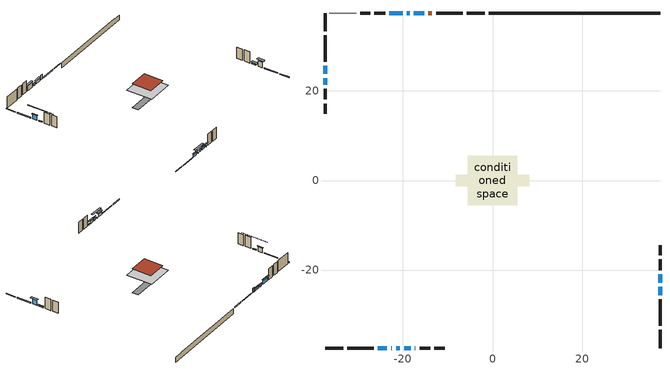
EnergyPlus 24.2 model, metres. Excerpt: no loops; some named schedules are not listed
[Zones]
conditioned space
 floor outside (Floor1 construction): -2.27,-2.27 -2.27,2.27 2.27,2.27 2.27,-2.27 z1.44
 floor adiabatic (AdiabaticFloorConstruction): -5.5,-5.5 -5.5,5.5 5.5,5.5 5.5,-5.5 z3.88
 floor foundation (Slab1 construction): -8.22,-1.33 -8.22,1.33 8.22,1.33 8.22,-1.33 z-0.85
 wall outside (RimJoist1 construction): -1.72,37.4 -5.75,37.4 / -37.4,-37.4 -33.37,-37.4 / -37.4,37.4 -37.4,33.37 / 37.4,-37.4 37.4,-33.37 z1.44:1.74
 wall outside (RimJoist2 construction): -6.68,37.4 -12.6,37.4 / -32.44,-37.4 -26.52,-37.4 / -37.4,32.44 -37.4,26.52 / 37.4,-32.44 37.4,-26.52 z1.44:1.74
 wall outside (AdiabaticWallConstruction 1): -13.53,37.4 -14.34,37.4 z1.44:3.47
 wall outside (AdiabaticWallConstruction): -15.27,37.4 -17.56,37.4 / -21.52,-37.4 -20.68,-37.4 / -19.76,-37.4 -18.31,-37.4 z1.44:2.56; -18.48,37.4 -19.15,37.4 z1.44:2.66; -37.4,25.59 -37.4,23.79 / -20.08,37.4 -23.02,37.4 z1.44:3.45; -25.59,-37.4 -23.58,-37.4 z1.44:2.68; -37.4,22.86 -37.4,21.43 z1.44:1.92; -22.66,-37.4 -22.45,-37.4 / 37.4,-22.81 37.4,-20.95 z1.44:1.85; -17.38,-37.4 -17.22,-37.4 z1.44:2.05; 37.4,-25.59 37.4,-23.74 z1.44:3.78
 wall outside (Wall1 construction): -23.95,37.4 -26.36,37.4 / -16.3,-37.4 -13.89,-37.4 / -37.4,20.5 -37.4,18.09 / 37.4,-20.03 37.4,-17.61 z1.44:6.32
 wall outside (Wall2 construction): -27.29,37.4 -29.54,37.4 / -12.96,-37.4 -10.71,-37.4 / -37.4,17.16 -37.4,14.92 / 37.4,-16.68 37.4,-14.44 z1.44:6.32
 wall foundation (FoundationWall1 construction): -0.79,37.4,-0.85 -0.79,37.4,1.44 33.58,37.4,1.44 33.58,37.4,1.24 37.4,37.4,1.24 37.4,37.4,-0.85
 wall adiabatic (Wall3 construction): -30.47,37.4 -36.47,37.4 z1.44:6.32
 window (WindowConstruction): -15.27,37.4 -17.56,37.4 z1.44:2.56
 window (WindowConstruction 6): -18.49,37.4 -19.15,37.4 z1.44:2.66
 window (WindowConstruction 7): -37.4,25.59 -37.4,23.79 z1.44:3.45
 window (WindowConstruction 8): -25.59,-37.4 -23.58,-37.4 z1.44:2.68
 window (WindowConstruction 10): -37.4,22.86 -37.4,21.43 z1.44:1.92
 window (WindowConstruction 11): -22.66,-37.4 -22.45,-37.4 z1.44:1.85
 window (WindowConstruction 1): -21.52,-37.4 -20.68,-37.4 z1.44:2.56
 window (WindowConstruction 2): -19.76,-37.4 -18.31,-37.4 z1.44:2.56
 window (WindowConstruction 9): -17.38,-37.4 -17.23,-37.4 z1.44:2.05
 window (WindowConstruction 3): 37.4,-25.59 37.4,-23.74 z1.44:3.78
 window (WindowConstruction 4): 37.4,-22.81 37.4,-20.95 z1.44:1.85
 window (WindowConstruction 5): -20.08,37.4 -23.02,37.4 z1.44:3.45
 door (Door): -13.53,37.4 -14.34,37.4 z1.44:3.47
 ceiling adiabatic (AdiabaticFloorConstruction): 5.5,-5.5 5.5,5.5 -5.5,5.5 -5.5,-5.5 z3.88
 roof outside (Roof1 construction): -4.01,4.01 -4.01,-4.01 4.01,-4.01 4.01,4.01 z6.32
shading: -17.86,37.4 -14.97,37.4 -14.97,37.86 -17.86,37.86 z2.86; -37.4,23.49 -37.4,25.89 -37.55,25.89 -37.55,23.49 z3.74; -23.12,-37.4 -26.05,-37.4 -26.05,-37.86 -23.12,-37.86 z3.14; -37.4,16.55 -37.4,27.74 -37.55,27.74 -37.55,16.55 z6.8; -19.86,-37.4 -25.25,-37.4 -25.25,-38.01 -19.86,-38.01 z4.44; -20.39,-37.4 -21.82,-37.4 -21.82,-37.7 -20.39,-37.7 z2.86; -18.01,-37.4 -20.05,-37.4 -20.05,-37.7 -18.01,-37.7 z2.86; -16.32,-37.4 -18.29,-37.4 -18.29,-37.7 -16.32,-37.7 z2.96; 37.4,-23.13 37.4,-26.2 38.31,-26.2 38.31,-23.13 z4.39; 37.4,-20.66 37.4,-23.11 38.31,-23.11 38.31,-20.66 z2.14; -23.32,37.4 -19.78,37.4 -19.78,38.01 -23.32,38.01 z3.74
[Building]
Building 1: Terrain=Suburbs
[Site:Location]
Montreal Intl AP_QC: Latitude {deg}=45.47; Longitude {deg}=-73.74; Time Zone {hr}=-5; Elevation {m}=36; Keep Site Location Information=Yes
[Site:GroundTemperature:Shallow]
2.07863, -0.316383, -0.508184, 0.628371, 5.19101, 9.73239, 13.6695, 16.1636, 16.3755, 14.347, 10.5102, 6.10817
[Site:WaterMainsTemperature]
Calculation Method=Schedule; Temperature Schedule=mains temperature schedule
[Material] Roughness=Rough; Thermal Absorptance=0.9
Name | Thickness {m} | Conductivity {W/m-K} | Density {kg/m3} | Specific Heat {J/kg-K} | Solar Absorptance | Visible Absorptance
asphalt or fiberglass shingles | 0.00635 | 0.162714 | 1121.4 | 1465.45 | 0.4 | 0.4
concrete 4.0 in. | 0.1016 | 1.803125 | 2242.8 | 837.4 | 0.7 | 0.7
concrete 8.0 in. | 0.2032 | 1.803125 | 2242.8 | 837.4 | 0.7 | 0.7
door material | 0.04445 | 0.053851 | 512.64 | 1214.23 | 0.7 | 0.7
exterior vertical ins | 0.0725019 | 0.029427 | 32.04 | 1214.23 | 0.7 | 0.7
floor covering | 0.0127 | 0.0433444 | 54.468 | 1339.84 | 0.6 | 0.6
floor rigid ins; rim joist rigid ins | 0.051816 | 0.029427 | 32.04 | 1214.23 | 0.7 | 0.7
floor rigid ins 1; wall rigid ins | 0.512978 | 0.029427 | 32.04 | 1214.23 | 0.7 | 0.7
floor stud and cavity | 0.1397 | 0.0778432 | 92.3553 | 1139.71 | 0.7 | 0.7
floor stud and cavity 1 | 0.1397 | 1.75129 | 37.0049 | 1207.88 | 0.7 | 0.7
furniture material conditioned space 1 | 0.1524 | 0.115458 | 640.8 | 1214.23 | 0.6 | 0.6
gypsum board | 0.0127 | 0.160291 | 801 | 837.4 | 0.6 | 0.6
gypsum board 1 | 0.0127 | 0.160291 | 801 | 837.4 | 0.7 | 0.7
interior horizontal ins | 0.0228643 | 0.029427 | 32.04 | 1214.23 | 0.7 | 0.7
osb sheathing 0.5 in. | 0.0127 | 0.115458 | 512.64 | 1214.23 | 0.7 | 0.7
osb sheathing 0.5 in. 1 | 0.0127 | 0.115458 | 512.64 | 1214.23 | 0.4 | 0.4
osb sheathing 0.75 in. | 0.01905 | 0.115458 | 512.64 | 1214.23 | 0.7 | 0.7
osb sheathing 2.0 in. | 0.0508 | 0.115458 | 512.64 | 1214.23 | 0.7 | 0.7
rim joist stud and cavity | 0.0508 | 0.270689 | 125.044 | 1163.47 | 0.6 | 0.6
rim joist stud and cavity 1 | 0.0508 | 0.0344445 | 125.044 | 1163.47 | 0.6 | 0.6
roof rigid ins | 0.103632 | 0.029427 | 32.04 | 1214.23 | 0.7 | 0.7
roof stud and cavity | 0.2032 | 0.663457 | 78.34581 | 1123.46 | 0.7 | 0.7
wall stud and cavity | 0.1397 | 0.0836902 | 139.0536 | 1170.24 | 0.7 | 0.7
wall stud and cavity 1 | 0.1397 | 0.0829899 | 139.0536 | 1170.24 | 0.7 | 0.7
wall stud and cavity 2 | 0.1397 | 0.0756651 | 139.0536 | 1170.24 | 0.7 | 0.7
wall stud and cavity 3 | 0.0889 | 0.380278 | 52.3479 | 1209.89 | 0.7 | 0.7
wall stud and cavity 4 | 0.0889 | 0.391764 | 83.0341 | 1211.67 | 0.7 | 0.7
wood siding | 0.0254 | 0.102417 | 544.68 | 1172.36 | 0.4 | 0.4
wood siding 1; wood siding 2; wood siding 3 | 0.0254 | 0.102417 | 544.68 | 1172.36 | 0.7 | 0.7
[WindowMaterial:SimpleGlazingSystem]
Name | U-Factor {W/m2-K} | Solar Heat Gain Coefficient
WindowMaterial | 7.12248 | 0.75
WindowMaterial 1 | 7.24059 | 0.73
WindowMaterial 10 | 7.46827 | 0.7
WindowMaterial 11 | 4.10008 | 0.43
WindowMaterial 2 | 7.02709 | 0.76
WindowMaterial 3 | 2.844678 | 0.61
WindowMaterial 4 | 2.95483 | 0.47
WindowMaterial 5 | 2.77711 | 0.64
WindowMaterial 6 | 7.30929 | 0.72
WindowMaterial 7 | 2.76462 | 0.66
WindowMaterial 8 | 6.90104 | 0.78
WindowMaterial 9 | 3.17457 | 0.33
[Construction]
AdiabaticFloorConstruction: floor stud and cavity 1, floor rigid ins 1, osb sheathing 0.75 in., floor covering
AdiabaticWallConstruction: wood siding 2, wall rigid ins, wall stud and cavity 3, gypsum board
AdiabaticWallConstruction 1: wood siding 3, wall rigid ins, wall stud and cavity 3, gypsum board
Door: door material
Floor1 construction: floor stud and cavity, floor rigid ins, osb sheathing 0.75 in., floor covering
FoundationWall1 construction: concrete 8.0 in., gypsum board 1
furniture construction conditioned space 1: furniture material conditioned space 1
PartitionWallConstruction: gypsum board, wall stud and cavity 4, gypsum board
RimJoist1 construction: wood siding 1, rim joist rigid ins, osb sheathing 2.0 in., rim joist stud and cavity
RimJoist2 construction: wood siding 1, rim joist rigid ins, osb sheathing 2.0 in., rim joist stud and cavity 1
Roof1 construction: asphalt or fiberglass shingles, roof rigid ins, osb sheathing 0.75 in., roof stud and cavity, gypsum board
Slab1 construction: concrete 4.0 in.
Wall1 construction: wood siding, osb sheathing 0.5 in., wall stud and cavity, gypsum board
Wall2 construction: wood siding, osb sheathing 0.5 in., wall stud and cavity 1, gypsum board
Wall3 construction: osb sheathing 0.5 in. 1, wall stud and cavity 2, gypsum board
WindowConstruction: WindowMaterial
WindowConstruction 1: WindowMaterial 1
WindowConstruction 10: WindowMaterial 10
WindowConstruction 11: WindowMaterial 11
WindowConstruction 2: WindowMaterial 2
WindowConstruction 3: WindowMaterial 3
WindowConstruction 4: WindowMaterial 4
WindowConstruction 5: WindowMaterial 5
WindowConstruction 6: WindowMaterial 6
WindowConstruction 7: WindowMaterial 7
WindowConstruction 8: WindowMaterial 8
WindowConstruction 9: WindowMaterial 9
[Zone]
conditioned space: Multiplier=1; Volume {m3}=413.7; Part of Total Floor Area=Yes
[Space]
conditioned space 1: Zone=conditioned space; Volume {m3}=413.7
[SurfaceProperty:ExposedFoundationPerimeter]
Slab1: Exposed Perimeter Calculation Method=TotalExposedPerimeter; Total Exposed Perimeter {m}=38.191
[InternalMass] Zone or ZoneList=conditioned space; Space or SpaceList=conditioned space 1
Name | Construction | Surface Area {m2}
furniture mass conditioned space 1 | furniture construction conditioned space 1 | 74.0801
partition wall mass | PartitionWallConstruction | 185.2
[Lights]
interior lighting: Zone or ZoneList or Space or SpaceList=conditioned space 1; Schedule=interior lighting schedule; Design Level Calculation Method=LightingLevel; Lighting Level {W}=343.2; Return Air Fraction=0; Fraction Radiant=0.6; Fraction Visible=0.2; Fraction Replaceable=1
[People]
occupants: Zone or ZoneList or Space or SpaceList=conditioned space 1; Number of People Schedule=occupants schedule; Number of People Calculation Method=People; Number of People=3; Fraction Radiant=0.314171; Sensible Heat Fraction=0.56303; Activity Level Schedule=occupants activity schedule; Carbon Dioxide Generation Rate {m3/s-W}=0; Enable ASHRAE 55 Comfort Warnings=No; Mean Radiant Temperature Calculation Type=EnclosureAveraged
[ElectricEquipment] Zone or ZoneList or Space or SpaceList=conditioned space 1; Design Level Calculation Method=EquipmentLevel
Name | Schedule | Design Level {W} | Fraction Latent | Fraction Radiant | Fraction Lost
clothes dryer | clothes dryer schedule | 140.772 | 0.015 | 0.081 | 0.85
clothes washer | clothes washer schedule | 32.1985 | 0.03 | 0.162 | 0.7
cooking range | cooking range schedule | 208.969 | 0.08 | 0.432 | 0.2
dishwasher | dishwasher schedule | 66.8632 | 0.3 | 0.18 | 0.4
fridge | fridge schedule | 72.9452 | 0 | 0.6 | 0
mech vent bath fan 0 | mech vent bath fan 0 schedule | 50.2 | 0 | 0 | 1
mech vent house fan | mech vent house fan schedule | 0.95 | 0 | 0 | 1
mech vent house fan cfis | mech vent house fan cfis schedule | 0 | 0 | 0 | 0
mech vent range fan 0 | mech vent range fan 0 schedule | 57 | 0 | 0 | 1
misc plug loads | misc plug loads schedule | 494.7 | 0.045 | 0.513 | 0.1
whole house fan | Always On Discrete | 0 | 0 | 0 | 1
[OtherEquipment] Zone or ZoneList or Space or SpaceList=conditioned space 1; Design Level Calculation Method=EquipmentLevel
Name | Fuel Type | Schedule | Design Level {W} | Fraction Latent | Fraction Radiant | Fraction Lost
clothes dryer 1 | Electricity | clothes dryer schedule | 0 | 0.015 | 0.081 | 0.85
cooking range 1 | Electricity | cooking range schedule | 0 | 0.08 | 0.432 | 0.2
general water use latent | None | general water use schedule | 59.3978 | 1 | 0 | 0
general water use sensible | None | general water use schedule | -58.539 | 0 | 0.6 | 0
mech vent house fan latent load | None | Always On Discrete | 0 | 1 | 0 | 0
mech vent house fan sensible load | None | Always On Discrete | 0 | 0 | 0 | 0
water heater energy adjustment1 | Electricity | Always On Discrete | 0.01 | 0 | 0 | 1
[ZoneInfiltration:DesignFlowRate] Zone or ZoneList or Space or SpaceList=conditioned space 1; Schedule=Always On Discrete; Design Flow Rate Calculation Method=Flow/Zone; Design Flow Rate {m3/s}=0
infil flow; natural vent flow; whole house fan flow
[ZoneControl:Thermostat]
conditioned space Thermostat: Zone or ZoneList=conditioned space; Control Type Schedule=conditioned space Thermostat Schedule; Control 1=conditioned space temperature setpoint; Temperature Difference Between Cutout And Setpoint {deltaC}=0
[ZoneHVAC:Baseboard:Convective:Electric]
electric baseboard: Availability Schedule=Always On Discrete; Heating Design Capacity {W}=17856.2; Efficiency=1
[Zone equipment]
conditioned space: electric baseboard
[Foundation:Kiva]
Foundation Kiva 1: Initial Indoor Air Temperature {C}=18; Interior Horizontal Insulation Material=interior horizontal ins; Interior Horizontal Insulation Depth {m}=0; Interior Horizontal Insulation Width {m}=0.599999; Wall Height Above Grade {m}=1.44; Wall Depth Below Slab {m}=0.2032; Custom Block Material Name 1=exterior vertical ins; Custom Block Depth 1 {m}=2.28999; Custom Block X Position 1 {m}=0.2159; Custom Block Z Position 1 {m}=0
[Foundation:Kiva:Settings]
Soil Conductivity {W/m-K}=0.849921; Soil Density {kg/m3}=1842.3; Soil Specific Heat {J/kg-K}=418.7; Ground Solar Absorptivity=0.9; Ground Thermal Absorptivity=0.9; Ground Surface Roughness {m}=0.03; Far-Field Width {m}=40; Deep-Ground Boundary Condition=ZeroFlux; Deep-Ground Depth {m}=40; Minimum Cell Dimension {m}=0.2; Maximum Cell Growth Coefficient=3; Simulation Timestep=Timestep
[Exterior:Lights]
exterior lighting: Schedule=exterior lighting schedule; Design Level {W}=75.6
[EnergyManagementSystem:GlobalVariable]
infil_program_Qfan
infil_program_Qinf
natural_vent_program_Qnv
natural_vent_program_Qwhf
[EnergyManagementSystem:Sensor]
Name | Output:Variable or Output:Meter Index Key | Output:Variable or Output:Meter
airflow_gain | infil flow | Infiltration Sensible Heat Gain Energy
airflow_gain_1 | natural vent flow | Infiltration Sensible Heat Gain Energy
airflow_gain_2 | whole house fan flow | Infiltration Sensible Heat Gain Energy
airflow_loss | infil flow | Infiltration Sensible Heat Loss Energy
airflow_loss_1 | natural vent flow | Infiltration Sensible Heat Loss Energy
airflow_loss_2 | whole house fan flow | Infiltration Sensible Heat Loss Energy
clg_load_cond |  | Cooling:EnergyTransfer:Zone:CONDITIONED SPACE
clg_sp_s; clg_sp_s_1 | cooling setpoint | Schedule Value
clothes_dryer_exhaust_0_sch_s | clothes dryer exhaust 0 schedule | Schedule Value
conditioned_space_clg_unmet_s | conditioned space | Zone Cooling Setpoint Not Met Time
conditioned_space_htg_unmet_s | conditioned space | Zone Heating Setpoint Not Met Time
cool_season | cooling season schedule | Schedule Value
fridge_tin_s | conditioned space | Zone Mean Air Temperature
htg_load_cond |  | Heating:EnergyTransfer:Zone:CONDITIONED SPACE
htg_sp_s; htg_sp_s_1 | heating setpoint | Schedule Value
ig_ee_conv | clothes dryer | Electric Equipment Convective Heating Energy
ig_ee_conv_2 | cooking range | Electric Equipment Convective Heating Energy
ig_ee_conv_4 | fridge | Electric Equipment Convective Heating Energy
ig_ee_conv_5 | misc plug loads | Electric Equipment Convective Heating Energy
ig_ee_conv_6 | whole house fan | Electric Equipment Convective Heating Energy
ig_ee_rad | clothes dryer | Electric Equipment Radiant Heating Energy
ig_ee_rad_2 | cooking range | Electric Equipment Radiant Heating Energy
ig_ee_rad_4 | fridge | Electric Equipment Radiant Heating Energy
ig_ee_rad_5 | misc plug loads | Electric Equipment Radiant Heating Energy
ig_ee_rad_6 | whole house fan | Electric Equipment Radiant Heating Energy
ig_lgt_conv | interior lighting | Lights Convective Heating Energy
ig_lgt_rad | interior lighting | Lights Radiant Heating Energy
ig_lgt_vis | interior lighting | Lights Visible Radiation Heating Energy
ig_oe_conv | clothes dryer 1 | Other Equipment Convective Heating Energy
ig_oe_conv_1 | cooking range 1 | Other Equipment Convective Heating Energy
ig_oe_conv_2 | general water use latent | Other Equipment Convective Heating Energy
ig_oe_conv_3 | general water use sensible | Other Equipment Convective Heating Energy
ig_oe_conv_4 | water heater energy adjustment1 | Other Equipment Convective Heating Energy
ig_oe_rad | clothes dryer 1 | Other Equipment Radiant Heating Energy
ig_oe_rad_1 | cooking range 1 | Other Equipment Radiant Heating Energy
ig_oe_rad_2 | general water use latent | Other Equipment Radiant Heating Energy
ig_oe_rad_3 | general water use sensible | Other Equipment Radiant Heating Energy
ig_oe_rad_4 | water heater energy adjustment1 | Other Equipment Radiant Heating Energy
ig_ppl_conv | occupants | People Convective Heating Energy
ig_ppl_rad | occupants | People Radiant Heating Energy
im_conv | furniture mass conditioned space 1 | Surface Inside Face Convection Heat Gain Energy
im_conv_1 | partition wall mass | Surface Inside Face Convection Heat Gain Energy
im_ig | furniture mass conditioned space 1 | Surface Inside Face Internal Gains Radiation Heat Gain Energy
im_ig_1 | partition wall mass | Surface Inside Face Internal Gains Radiation Heat Gain Energy
im_lgt | furniture mass conditioned space 1 | Surface Inside Face Lights Radiation Heat Gain Energy
im_lgt_1 | partition wall mass | Surface Inside Face Lights Radiation Heat Gain Energy
im_sol | furniture mass conditioned space 1 | Surface Inside Face Solar Radiation Heat Gain Energy
im_sol_1 | partition wall mass | Surface Inside Face Solar Radiation Heat Gain Energy
im_surf | furniture mass conditioned space 1 | Surface Inside Face Net Surface Thermal Radiation Heat Gain Energy
im_surf_1 | partition wall mass | Surface Inside Face Net Surface Thermal Radiation Heat Gain Energy
mech_vent_bath_fan_0_sch_s | mech vent bath fan 0 schedule | Schedule Value
mech_vent_range_fan_0_sch_s | mech vent range fan 0 schedule | Schedule Value
mv_conv | mech vent bath fan 0 | Electric Equipment Convective Heating Energy
mv_conv_1 | mech vent house fan | Electric Equipment Convective Heating Energy
mv_conv_2 | mech vent house fan cfis | Electric Equipment Convective Heating Energy
mv_conv_3 | mech vent range fan 0 | Electric Equipment Convective Heating Energy
mv_conv_4 | mech vent house fan latent load | Other Equipment Convective Heating Energy
mv_conv_5 | mech vent house fan sensible load | Other Equipment Convective Heating Energy
mv_rad | mech vent bath fan 0 | Electric Equipment Radiant Heating Energy
mv_rad_1 | mech vent house fan | Electric Equipment Radiant Heating Energy
mv_rad_2 | mech vent house fan cfis | Electric Equipment Radiant Heating Energy
mv_rad_3 | mech vent range fan 0 | Electric Equipment Radiant Heating Energy
mv_rad_4 | mech vent house fan latent load | Other Equipment Radiant Heating Energy
mv_rad_5 | mech vent house fan sensible load | Other Equipment Radiant Heating Energy
natural_vent_s | natural vent schedule | Schedule Value
out_pb_s |  | Site Outdoor Air Barometric Pressure
out_wt_s |  | Site Outdoor Air Humidity Ratio
site_vw_s |  | Site Wind Speed
ss_back_out | Window1 | Surface Window Shortwave from Zone Back Out Window Heat Transfer Rate
ss_back_out_1 | Window10 | Surface Window Shortwave from Zone Back Out Window Heat Transfer Rate
ss_back_out_10 | Window7 | Surface Window Shortwave from Zone Back Out Window Heat Transfer Rate
ss_back_out_11 | Window8 | Surface Window Shortwave from Zone Back Out Window Heat Transfer Rate
ss_back_out_2 | Window11 | Surface Window Shortwave from Zone Back Out Window Heat Transfer Rate
ss_back_out_3 | Window12 | Surface Window Shortwave from Zone Back Out Window Heat Transfer Rate
ss_back_out_4 | Window13 | Surface Window Shortwave from Zone Back Out Window Heat Transfer Rate
ss_back_out_5 | Window14 | Surface Window Shortwave from Zone Back Out Window Heat Transfer Rate
ss_back_out_6 | Window3 | Surface Window Shortwave from Zone Back Out Window Heat Transfer Rate
ss_back_out_7 | Window4 | Surface Window Shortwave from Zone Back Out Window Heat Transfer Rate
ss_back_out_8 | Window5 | Surface Window Shortwave from Zone Back Out Window Heat Transfer Rate
ss_back_out_9 | Window6 | Surface Window Shortwave from Zone Back Out Window Heat Transfer Rate
ss_conv | Door1 | Surface Inside Face Convection Heat Gain Energy
ss_conv_1 | Window1 | Surface Inside Face Convection Heat Gain Energy
ss_conv_10 | Window6 | Surface Inside Face Convection Heat Gain Energy
ss_conv_11 | Window7 | Surface Inside Face Convection Heat Gain Energy
ss_conv_12 | Window8 | Surface Inside Face Convection Heat Gain Energy
ss_conv_2 | Window10 | Surface Inside Face Convection Heat Gain Energy
ss_conv_3 | Window11 | Surface Inside Face Convection Heat Gain Energy
ss_conv_4 | Window12 | Surface Inside Face Convection Heat Gain Energy
ss_conv_5 | Window13 | Surface Inside Face Convection Heat Gain Energy
ss_conv_6 | Window14 | Surface Inside Face Convection Heat Gain Energy
ss_conv_7 | Window3 | Surface Inside Face Convection Heat Gain Energy
ss_conv_8 | Window4 | Surface Inside Face Convection Heat Gain Energy
ss_conv_9 | Window5 | Surface Inside Face Convection Heat Gain Energy
ss_ig | Door1 | Surface Inside Face Internal Gains Radiation Heat Gain Energy
ss_ig_1 | Window1 | Surface Inside Face Internal Gains Radiation Heat Gain Energy
ss_ig_10 | Window6 | Surface Inside Face Internal Gains Radiation Heat Gain Energy
ss_ig_11 | Window7 | Surface Inside Face Internal Gains Radiation Heat Gain Energy
ss_ig_12 | Window8 | Surface Inside Face Internal Gains Radiation Heat Gain Energy
ss_ig_2 | Window10 | Surface Inside Face Internal Gains Radiation Heat Gain Energy
ss_ig_3 | Window11 | Surface Inside Face Internal Gains Radiation Heat Gain Energy
ss_ig_4 | Window12 | Surface Inside Face Internal Gains Radiation Heat Gain Energy
ss_ig_5 | Window13 | Surface Inside Face Internal Gains Radiation Heat Gain Energy
ss_ig_6 | Window14 | Surface Inside Face Internal Gains Radiation Heat Gain Energy
ss_ig_7 | Window3 | Surface Inside Face Internal Gains Radiation Heat Gain Energy
ss_ig_8 | Window4 | Surface Inside Face Internal Gains Radiation Heat Gain Energy
ss_ig_9 | Window5 | Surface Inside Face Internal Gains Radiation Heat Gain Energy
ss_lgt | Door1 | Surface Inside Face Lights Radiation Heat Gain Energy
ss_sol | Door1 | Surface Inside Face Solar Radiation Heat Gain Energy
ss_surf | Door1 | Surface Inside Face Net Surface Thermal Radiation Heat Gain Energy
ss_surf_1 | Window1 | Surface Inside Face Net Surface Thermal Radiation Heat Gain Energy
ss_surf_10 | Window6 | Surface Inside Face Net Surface Thermal Radiation Heat Gain Energy
ss_surf_11 | Window7 | Surface Inside Face Net Surface Thermal Radiation Heat Gain Energy
ss_surf_12 | Window8 | Surface Inside Face Net Surface Thermal Radiation Heat Gain Energy
ss_surf_2 | Window10 | Surface Inside Face Net Surface Thermal Radiation Heat Gain Energy
ss_surf_3 | Window11 | Surface Inside Face Net Surface Thermal Radiation Heat Gain Energy
ss_surf_4 | Window12 | Surface Inside Face Net Surface Thermal Radiation Heat Gain Energy
ss_surf_5 | Window13 | Surface Inside Face Net Surface Thermal Radiation Heat Gain Energy
ss_surf_6 | Window14 | Surface Inside Face Net Surface Thermal Radiation Heat Gain Energy
ss_surf_7 | Window3 | Surface Inside Face Net Surface Thermal Radiation Heat Gain Energy
ss_surf_8 | Window4 | Surface Inside Face Net Surface Thermal Radiation Heat Gain Energy
ss_surf_9 | Window5 | Surface Inside Face Net Surface Thermal Radiation Heat Gain Energy
ss_trans_in | Window1 | Surface Window Transmitted Solar Radiation Rate
ss_trans_in_1 | Window10 | Surface Window Transmitted Solar Radiation Rate
ss_trans_in_10 | Window7 | Surface Window Transmitted Solar Radiation Rate
ss_trans_in_11 | Window8 | Surface Window Transmitted Solar Radiation Rate
ss_trans_in_2 | Window11 | Surface Window Transmitted Solar Radiation Rate
ss_trans_in_3 | Window12 | Surface Window Transmitted Solar Radiation Rate
ss_trans_in_4 | Window13 | Surface Window Transmitted Solar Radiation Rate
ss_trans_in_5 | Window14 | Surface Window Transmitted Solar Radiation Rate
ss_trans_in_6 | Window3 | Surface Window Transmitted Solar Radiation Rate
ss_trans_in_7 | Window4 | Surface Window Transmitted Solar Radiation Rate
ss_trans_in_8 | Window5 | Surface Window Transmitted Solar Radiation Rate
ss_trans_in_9 | Window6 | Surface Window Transmitted Solar Radiation Rate
ss_trans_out | Window1 | Surface Inside Face Initial Transmitted Diffuse Transmitted Out Window Solar Radiation Rate
ss_trans_out_1 | Window10 | Surface Inside Face Initial Transmitted Diffuse Transmitted Out Window Solar Radiation Rate
ss_trans_out_10 | Window7 | Surface Inside Face Initial Transmitted Diffuse Transmitted Out Window Solar Radiation Rate
ss_trans_out_11 | Window8 | Surface Inside Face Initial Transmitted Diffuse Transmitted Out Window Solar Radiation Rate
ss_trans_out_2 | Window11 | Surface Inside Face Initial Transmitted Diffuse Transmitted Out Window Solar Radiation Rate
ss_trans_out_3 | Window12 | Surface Inside Face Initial Transmitted Diffuse Transmitted Out Window Solar Radiation Rate
ss_trans_out_4 | Window13 | Surface Inside Face Initial Transmitted Diffuse Transmitted Out Window Solar Radiation Rate
ss_trans_out_5 | Window14 | Surface Inside Face Initial Transmitted Diffuse Transmitted Out Window Solar Radiation Rate
ss_trans_out_6 | Window3 | Surface Inside Face Initial Transmitted Diffuse Transmitted Out Window Solar Radiation Rate
ss_trans_out_7 | Window4 | Surface Inside Face Initial Transmitted Diffuse Transmitted Out Window Solar Radiation Rate
ss_trans_out_8 | Window5 | Surface Inside Face Initial Transmitted Diffuse Transmitted Out Window Solar Radiation Rate
ss_trans_out_9 | Window6 | Surface Inside Face Initial Transmitted Diffuse Transmitted Out Window Solar Radiation Rate
s_conv | Floor1 | Surface Inside Face Convection Heat Gain Energy
s_conv_1 | FoundationWall1 | Surface Inside Face Convection Heat Gain Energy
s_conv_10 | RimJoist2:270 | Surface Inside Face Convection Heat Gain Energy
s_conv_11 | RimJoist2:90 | Surface Inside Face Convection Heat Gain Energy
s_conv_12 | Roof1 | Surface Inside Face Convection Heat Gain Energy
s_conv_13 | Slab1 | Surface Inside Face Convection Heat Gain Energy
s_conv_14 | Wall1:0 | Surface Inside Face Convection Heat Gain Energy
s_conv_15 | Wall1:180 | Surface Inside Face Convection Heat Gain Energy
s_conv_16 | Wall1:270 | Surface Inside Face Convection Heat Gain Energy
